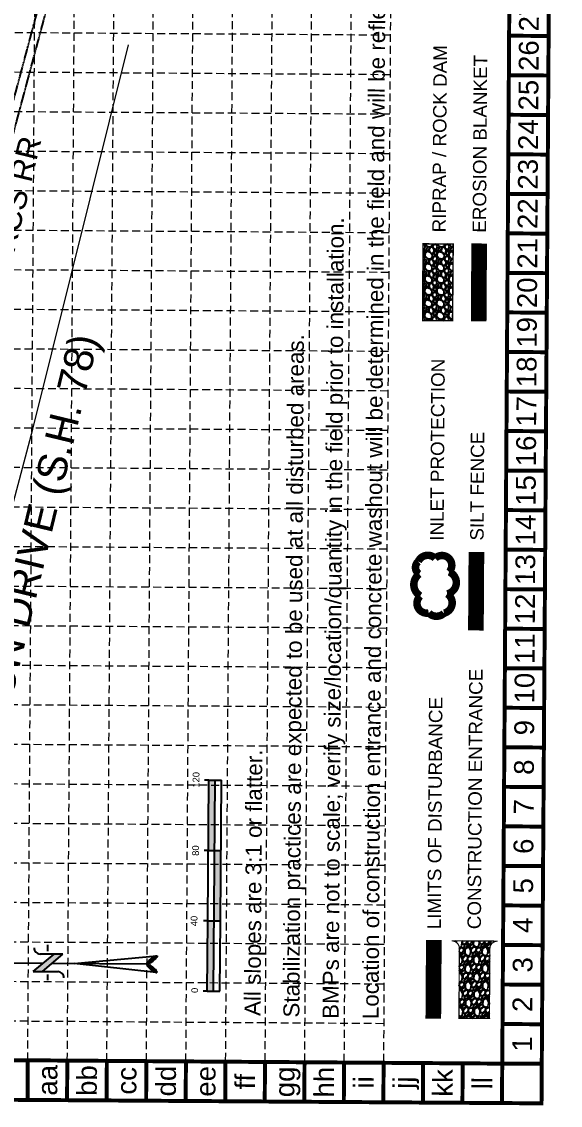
# Model space of a CAD drawing. Extents: x 4777 to 5688, y 3634 to 5082.
# Drawn here: x 5382 to 5688, y 3634 to 4250 of the extents above; entities that cross this region are included whole.
import ezdxf
from ezdxf.enums import TextEntityAlignment as Align

# ---------------------------------------------------------------- set-up
doc = ezdxf.new("R2010")
doc.units = 0
doc.header["$LTSCALE"] = 0.4
doc.header["$MEASUREMENT"] = 0
for name, pattern in [('ACAD_ISO02W100', [15, 12, -3]), ('HIDDEN', [0.375, 0.25, -0.125]), ('MEDDASH', [1, 0.75, -0.25])]:
    doc.linetypes.add(name, pattern=pattern)
doc.layers.get('0').update_dxf_attribs({"linetype": 'CONTINUOUS'})
for name, color, linetype in [('BASE', 7, 'CONTINUOUS'), ('ECURB', 2, 'CONTINUOUS'), ('GRID', 254, 'HIDDEN'), ('LEGEND', 7, 'CONTINUOUS'), ('NARROW', 7, 'CONTINUOUS'), ('RR', 5, 'MEDDASH'), ('STNAME', 1, 'CONTINUOUS')]:
    doc.layers.add(name, color=color, linetype=linetype)
doc.styles.add("L200'", font='ARIAL.TTF', dxfattribs={"height": 0.001968503937008})
doc.styles.get("Standard").update_dxf_attribs({"font": 'ARIAL.TTF'})

# ---------------------------------------------------------------- blocks, each defined once
blk = doc.blocks.new('North Arrow')
at = {"layer": 'NARROW'}
for p, q in [((32.43254981860446, 3.058265073213988), (32.43254981860446, 4.631385762768332)), ((0, 0), (22.36344290151465, 2.002084736559482)), ((0, 0), (22.3340256442134, -2.022002755547874)), ((28.76667448424996, -2.091662794246076), (34.01874137947743, 2.319861484284047)), ((36.17825519122562, 2.333068732823449), (30.46489879658111, 2.333068732823449)), ((36.15693846157228, 2.319861484284047), (31.03953994826952, -2.091662794246076)), ((39.10239171702415, 0.006637234364461619), (59.96415737125062, 2.108618273159664)), ((21.65859055236069, -0.04755806894536363), (21.65587945617517, -0.04755806894536363)), ((31.2002493849468, -0.04755806894536363), (21.65859055236069, -0.04755806894536363)), ((28.76667448424996, -2.091662794246076), (34.95439482978327, -2.091662794246076)), ((57.4539157862273, -0.04755806894536363), (33.41071549255503, -0.04755806894536363)), ((59.8310793026576, -2.141789640390925), (39.04486644576536, -0.007715046158409677)), ((57.69334596529006, -0.02703537367779063), (57.76929195033517, -0.01344045038422337)), ((57.76514189648879, -0.05039075473177945), (57.69334596529006, -0.02703537367779063)), ((32.43254981860446, -4.261561808689294), (32.43254981860446, -2.800806882678444))]:
    blk.add_line(p, q, dxfattribs=at)
blk.add_lwpolyline([(22.36469003275943, -2.029144276148145), (22.58571216360451, -1.926685835660464, 0.09157658552841703), (22.86600292222374, -1.437143250313966, 0.04830551554414139), (23.03449076013294, -0.7510674610057322), (23.07365352004581, -0.007926344824227272), (23.0138871940153, 0.8191116749912908, 0.04830551554426889), (22.86600292222374, 1.421290560665511, 0.0915765855283463), (22.58571216360451, 1.91083314601201), (22.36469003275943, 2.01329158649969), (22.14366790191434, 1.91083314601201, 0.09157658552851158), (21.86337714329511, 1.421290560665511, 0.04830551554418233), (21.71549287155813, 0.8191116749912908), (21.65572654552761, -0.007926344824227272), (21.71549287155813, -0.8349643646397453, 0.04830551554422624), (21.86337714329511, -1.437143250313966, 0.09157658552816902), (22.14366790191434, -1.926685835660464)], format="xyb", close=True, dxfattribs=at)
for points in [[(57.45558378554506, -0.03134526075882604), (57.43996657389744, 0.0836624617477355, -0.06681784727068599), (57.67471216397553, 0.4712181194372533, -0.03073031192727785), (58.00862399094058, 0.8372912985578296), (58.52165351551321, 1.292257312707079), (59.07299621394941, 1.699951556056476, -0.03073031192742202), (59.50028108291463, 1.950818694931513, -0.06681784727061153), (59.92804734067704, 2.100220530974184), (60.03732810972451, 2.061125939999329)], [(60.03732810972451, 2.061125939999329), (60.05294532137214, 1.946118217492767, -0.06681784727066456), (59.81819973129404, 1.558562559803249, -0.03073031192683177), (59.43379851860755, 1.137137013811298), (58.97125837981093, 0.7375233665334235), (58.41991568137473, 0.3298291232385964, -0.03073031192764033), (57.99263081235495, 0.07896198436355917, -0.03669233332525137), (57.76236303227506, -0.01733721801429056)], [(57.45558378554506, -0.03527464659782709), (57.43996657389744, -0.150282369049819, 0.06681784727068599), (57.67471216397553, -0.5378380267393368, 0.03073031192727785), (58.00862399094058, -0.903911205859913), (58.52165351551321, -1.358877220063732), (59.07299621394941, -1.766571463358559, 0.03073031192742202), (59.50028108291463, -2.017438602233597, 0.06681784727061153), (59.92804734067704, -2.166840438276267), (60.03732810972451, -2.127745847301412)], [(60.03732810972451, -2.127745847301412), (60.05294532137214, -2.012738124794851, 0.06681784727066456), (59.81819973129404, -1.625182467105333, 0.03073031192683177), (59.43379851860755, -1.203756921113381), (58.97125837981093, -0.804143273835507), (58.41991568137473, -0.3964490305406798, 0.03073031192764033), (57.99263081235495, -0.1455818916656426, 0.03669233332525137), (57.76236303227506, -0.04928268934236257)]]:
    blk.add_lwpolyline(points, format="xyb", dxfattribs=at)
for centre, start, end in [((30.46491631666868, 3.862994872579293), 178.8769027564139, 270), ((34.95439482978327, -3.621588933947351), 358.8769027564139, 90)]:
    blk.add_arc(centre, 1.529926139739004, start, end, dxfattribs=at)
for points in [[(23.02743242273209, -0.7618279882990464), (21.67003612299595, -0.04525802260104683), (23.06525461068304, -0.04525802260104683), (21.71626324154204, 0.8195677980802429)], [(23.06525461068304, -0.04525802260104683), (21.71626324154204, 0.8195677980802429), (23.01902749208239, 0.7489697719211108), (21.85494459723486, 1.41965102062386)], [(23.01902749208239, 0.7489697719211108), (21.85494459723486, 1.41965102062386), (22.86773874044229, 1.437300527177285), (22.14491470462235, 1.910307302568981)], [(22.86773874044229, 1.437300527177285), (22.14491470462235, 1.910307302568981), (22.58617356370451, 1.910307302568981), (22.35503797086494, 2.002084736559482)], [(31.04573626156707, -2.092600781761575), (36.15173163068903, 2.358604768796795), (28.74698772917327, -2.064361571265181), (34.01267678058502, 2.358604768796795)], [(57.44388876337325, 0.08001449623407098), (57.69525844847522, -0.01106567331589758), (57.49810575425727, 0.2124947428819723), (57.77083364797363, -0.01106567331589758)], [(57.450460519849, -0.04004572727353661), (57.68868669199946, -0.016585683588346), (57.44388876337325, 0.08001449623407098), (57.69525844847522, -0.01106567331589758)], [(57.49810575425727, 0.2124947428819723), (57.77083364797363, -0.01106567331589758), (57.59996797960412, 0.3891350717640307), (57.940056377156, 0.06345446541672572)], [(57.59996797960412, 0.3891350717640307), (57.940056377156, 0.06345446541672572), (57.68211493557828, 0.4981552747267415), (58.06984856753843, 0.1324545938769006)], [(57.68211493557828, 0.4981552747267415), (58.06984856753843, 0.1324545938769006), (57.83819415180915, 0.663755583063903), (58.29493122679196, 0.2580348277115263)], [(57.83819415180915, 0.663755583063903), (58.29493122679196, 0.2580348277115263), (58.02877508955135, 0.8569559427633067), (58.51837094691291, 0.405695102581376)], [(58.02877508955135, 0.8569559427633067), (58.51837094691291, 0.405695102581376), (58.26042950528063, 1.069476338470849), (58.73031009321494, 0.5657754006460891)], [(58.26042950528063, 1.069476338470849), (58.73031009321494, 0.5657754006460891), (58.51837094691291, 1.297176762400341), (59.04904028220699, 0.8114158579883224)], [(58.51837094691291, 1.297176762400341), (59.04904028220699, 0.8114158579883224), (58.69580837170361, 1.422756996180397), (59.26097942850902, 0.9949561996836565)], [(59.26426530671961, 0.9963362022790534), (58.69416543257103, 1.419996991044172), (59.44663154890804, 1.149516487475921), (59.00303798687673, 1.64907741756906)], [(59.44663154890804, 1.149516487475921), (59.00303798687673, 1.64907741756906), (59.61749721722299, 1.335816834307479), (59.27576588053853, 1.822957741314895)], [(59.61749721722299, 1.335816834307479), (59.27576588053853, 1.822957741314895), (59.80972109409777, 1.551097235151246), (59.4926338442383, 1.954057985367399)], [(59.80972109409777, 1.551097235151246), (59.4926338442383, 1.954057985367399), (59.93129858887187, 1.730497569169529), (59.69471535579942, 2.039618144699489)], [(59.93129858887187, 1.730497569169529), (59.69471535579942, 2.039618144699489), (60.05287608364597, 1.941637962281675), (59.93129858887187, 2.103098262887215)], [(60.05287608364597, 1.941637962281675), (59.93129858887187, 2.103098262887215), (60.03644669248388, 2.064458190925507)], [(22.86773874044229, -1.439569039612252), (21.72466817219174, -0.8747848301754857), (23.02743242273209, -0.7618279882990464), (21.67003612299595, -0.04525802260104683)], [(22.5777686330548, -1.930225321557373), (21.86334952788457, -1.446628842222708), (22.86773874044229, -1.439569039612252), (21.72466817219174, -0.8747848301754857)], [(22.36344290151465, -2.014942952937417), (22.14491470462235, -1.930225321557373), (22.5777686330548, -1.930225321557373), (21.86334952788457, -1.446628842222708)], [(57.4373170068975, -0.1421659174229717), (57.68868669199946, -0.02210569386079442), (57.450460519849, -0.04004572727353661), (57.68868669199946, -0.016585683588346)], [(57.45703227632475, -0.1932260124704044), (57.69525844847522, -0.02762570418781252), (57.4373170068975, -0.1421659174229717), (57.68868669199946, -0.02210569386079442)], [(57.52603571929285, -0.3257062591183058), (57.76426189149788, -0.05108574781843345), (57.45703227632475, -0.1932260124704044), (57.69525844847522, -0.02762570418781252)], [(57.63446970111545, -0.4802665469105705), (57.90062583830149, -0.1021458429204358), (57.52603571929285, -0.3257062591183058), (57.76426189149788, -0.05108574781843345)], [(57.78397716092513, -0.6624268860650773), (58.09120677609826, -0.2001260253382497), (57.63446970111545, -0.4802665469105705), (57.90062583830149, -0.1021458429204358)], [(57.97455809866733, -0.8735672791772231), (58.33600470472447, -0.3477863002626691), (57.78397716092513, -0.6624268860650773), (58.09120677609826, -0.2001260253382497)], [(58.24071423585337, -1.113687726247008), (58.61366141578401, -0.5423666625029), (57.97455809866733, -0.8735672791772231), (58.33600470472447, -0.3477863002626691)], [(58.61366141578401, -1.433848322321865), (58.92746278743289, -0.771447089027788), (58.24071423585337, -1.113687726247008), (58.61366141578401, -0.5423666625029)], [(58.91431927448139, -1.64498871543401), (59.20019068109468, -1.004667523229728), (58.61366141578401, -1.433848322321865), (58.92746278743289, -0.771447089027788)], [(59.11804372517508, -1.794028992899257), (59.56985198281473, -1.35518817585762), (58.91760515269198, -1.651888728247286), (59.20019068109468, -1.011567536097573)], [(59.34805520177179, -1.927889242142555), (59.81300697236293, -1.62152867174882), (59.11804372517508, -1.794028992899257), (59.56985198281473, -1.35518817585762)], [(59.53699320043597, -1.324828119304584), (59.41377276652929, -1.18406785724801), (59.20840537670301, -1.014327541233797)], [(59.58299549571166, -2.052089473381784), (59.92801271066128, -1.787128980031412), (59.34805520177179, -1.927889242142555), (59.81300697236293, -1.62152867174882)], [(59.78343406819477, -2.12522960951901), (60.04630432717022, -2.007929391147627), (59.58299549571166, -2.052089473381784), (59.92801271066128, -1.787128980031412)], [(59.92308389326354, -2.166629686616943), (60.03808963156189, -2.132129622386856), (59.78343406819477, -2.12522960951901), (60.04630432717022, -2.007929391147627)]]:
    blk.add_solid(points, dxfattribs=at)

msp = doc.modelspace()

# ---------------------------------------------------------------- hatches: boundary and pattern name
h = msp.add_hatch(color=7)
h.paths.add_polyline_path([(5491.342708678783, 3738.713625894417), (5487.734297102721, 3738.737619558221), (5487.467978605954, 3698.685931140441), (5491.076390182016, 3698.661937476637)])
h.paths.add_polyline_path([(5491.342708678783, 3738.713625894417), (5494.95112025485, 3738.689632230614), (5495.217438751617, 3778.741320648395), (5491.609027175551, 3778.765314312198)])
h.paths.add_polyline_path([(5488.000615599488, 3778.789307976002), (5491.609027175551, 3778.765314312198), (5491.875345672318, 3818.817002729978), (5488.266934096255, 3818.840996393782)])
at = {"layer": 'LEGEND', "linetype": 'ACAD_ISO02W100'}
h = msp.add_hatch(dxfattribs=at)
h.set_pattern_fill('GRAVEL', color=240, scale=6.856245000024351, angle=89.61902477544845, style=0)
h.set_pattern_definition([(317.6318247754484, (5970.027002375527, 3590.136020704927), (61.34014056362869, -55.25903372966022), [0.9224117773232758, -91.31893050488434]), (274.5887247754484, (5970.708508735713, 3589.514413425678), (-6.308969359060491, 82.31871671871586), [1.582887570665622, -156.7058215021815]), (222.1294247754484, (5970.835145202859, 3587.936600161901), (75.87297383781443, 68.05939458049923), [1.116114411063964, -110.4954638202325]), (356.8927247754485, (5972.531388967419, 3585.251326547233), (-137.0762821741806, 7.767840188662131), [1.44144323631512, -142.7028529702169]), (22.45272477544847, (5973.970712701458, 3585.17319198543), (-82.5010405649891, -33.73347081765252), [1.413449187980021, -139.9316615848821]), (86.89272477544847, (5975.277017550016, 3585.713017606697), (-7.767840188662135, -137.0762821741806), [1.44144323631512, -142.7028529702169]), (127.3132247754484, (5975.355152111823, 3587.152341340736), (67.96821508937568, -89.58515158415742), [1.90623494111177, -188.7171083326752]), (161.8743247754485, (5974.199645742589, 3588.66843197551), (-150.5149082945559, 48.99567910253943), [1.799682037566394, -178.168583425278]), (211.0486247754484, (5972.489269480367, 3589.228316625757), (-89.49389060000279, -54.25615102068218), [1.446324882755138, -143.1863210863936]), (264.8554247754485, (5971.250157905059, 3588.482352314457), (7.357511148333987, 75.3714459417185), [1.651203195845851, -80.90892231522166]), (312.0164247754484, (5971.102094747844, 3586.837801664432), (74.86990872163756, -82.77464696660152), [2.135363792767583, -211.4011731776258]), (228.4331247754484, (5972.645082716934, 3592.038403159499), (-41.45566323166345, -47.71914214810047), [0.7288256997475887, -72.15405280603628]), (261.0882247754485, (5972.161509080419, 3591.493106893964), (14.30489414990379, 89.03802511259956), [1.386586420069913, -137.2723846866811]), (314.6190247754485, (5971.946708536952, 3590.123255868305), (6.856095555235407, -0.04558871632860956), [0.9696170241484441, -8.726573786071]), (292.8176247754484, (5971.120786115755, 3589.648799972218), (-13.48425245456099, 34.37164278641026), [0.5221579067118547, -51.6934476458586]), (21.42042477544844, (5971.323277709621, 3589.167505770798), (-20.61387087080185, -6.719326700898659), [0.7384381552376227, -36.18357245031852]), (120.5828247754484, (5972.010710601071, 3589.43719063792), (-13.57543787813389, 20.65944425915903), [1.199356081609249, -38.77907941377237]), (251.1841247754485, (5971.400500497384, 3590.469707636164), (6.947259910225163, 13.66660121743268), [0.8672532862980807, -20.81409943988893]), (106.0085247754485, (5971.296836262333, 3585.190971579296), (-20.11234319626922, 68.69771518307635), [1.214926614004314, -120.2780433174521]), (159.9652247754484, (5970.96178167003, 3586.358786898123), (75.23468781956628, -27.92581697182762), [1.01925623794862, -100.9061550133184]), (22.81762477544843, (5970.029281810639, 3590.478825376609), (-34.37164278641026, -13.48425245456099), [1.044308957178709, -51.17129659539175]), (73.22952477544843, (5970.991870213496, 3590.883808564316), (-21.02411744113938, -68.42418363444884), [1.214926614004304, -120.2780433174508]), (69.06302477544848, (5975.547614191178, 3585.162706583919), (-13.94010301353773, -34.18930259255306), [1.171595145604161, -57.40818955958387]), (24.39412477544843, (5975.966273989555, 3586.256946211165), (-75.64499438534196, -33.77893773642671), [0.9816634466134757, -97.18482519587943]), (156.4204247754485, (5976.885831131315, 3590.501797608723), (-34.18928785669112, 13.94013945221625), [1.044308957178709, -51.17129659539173]), (106.9730247754485, (5975.928713372724, 3590.919545633053), (26.83168282054873, -89.31158303848481), [1.149319205599082, -113.7822928232841]), (159.0630247754484, (5976.863492667227, 3587.142311826247), (34.18930259255306, -13.94010301353775), [0.5857975728020811, -57.993987132386]), (190.928924775448, (5976.883095809182, 3590.090432002706), (-27.46996748613816, -6.673722356325045), [0.3495999325512404, -34.61052359122778]), (255.5828247754484, (5976.539835250479, 3590.024150503481), (6.992846246266334, 20.52269543057125), [1.41344918798002, -26.85556885284538]), (275.6280247754484, (5976.187912838354, 3588.655211251866), (-6.400201743359759, 68.60652129953944), [1.309885607254652, -129.6784899995956]), (33.30912477544842, (5972.62775901009, 3589.43308765472), (-13.75777259834639, -6.764925198848638), [0.9888213663935121, -23.7317196496893]), (82.77622477544843, (5973.45413731831, 3589.976104485144), (14.48724961060234, 116.4624062522202), [1.726361353536131, -170.9094791815419]), (150.5644247754485, (5973.671217296888, 3591.688760182484), (47.81030186189214, -27.74349485405938), [0.7058915602225073, -69.88347014937824]), (179.6190247754485, (5973.056448322955, 3592.035667837366), (-6.901682135845712, -6.810504731403246), [0.411374700001461, -6.444870300022889]), (209.8754247754484, (5975.981318261288, 3588.51945704426), (48.17502544872176, 27.10521765043158), [0.9524969803833829, -94.29750273273491]), (137.6318247754485, (5975.155395840089, 3588.045001148175), (-61.34014056362869, 55.25903372966022), [1.844823554646552, -90.39651872756106]), (89.61902477544845, (5973.792383119769, 3589.288215706671), (-6.810504731403246, 6.901682135845712), [1.782623700006331, -5.073621300018019]), (54.92382477544845, (5973.804236182346, 3591.070799999414), (-48.44859982404239, -68.24177366727797), [1.08406832193385, -107.3226815965112]), (343.6736247754484, (5974.427211122655, 3591.957989162585), (27.3787859056625, -7.03844748928896), [0.998282984493546, -48.91593480263374]), (297.2650247754484, (5975.38524065529, 3591.677363006929), (67.69480206739516, -130.7216338663424), [1.625375720930773, -160.9124637657015]), (265.0451247754485, (5976.129837305525, 3590.232568628623), (-7.448710944227873, -89.08362999974545), [1.719539389761092, -170.2342144677332])])
h.paths.add_polyline_path([(5627.020846833139, 4080.271764080663), (5627.388498241721, 4123.902547257997), (5610.248264657685, 4124.016519013549), (5610.023933885152, 4080.384782844274)])
at = {"layer": 'LEGEND'}
h = msp.add_hatch(dxfattribs=at)
h.set_pattern_fill('GRAVEL', color=4, scale=6.931302840024617, angle=45.68476961102299, style=0)
h.set_pattern_definition([(273.6975696110229, (9776.289928375274, -6032.81723241759), (5.896609327681113, -83.2553833900529), [0.9325097588855512, -92.31863248093775]), (230.6544696110229, (9776.350065813935, -6033.747802698359), (53.14760809446442, 64.35496247158005), [1.600216024070805, -158.4213378638898]), (178.195169611023, (9775.335537079438, -6034.985308724516), (102.9758183202549, -3.670836827625043), [1.128332926721929, -111.7050983715277]), (312.958469611023, (9774.686910031462, -6038.130034780461), (-94.34569611305353, 101.8043043897122), [1.457223246481095, -144.2650736764171]), (338.518469611023, (9775.679960745974, -6039.196500470887), (-83.7240148446782, 33.30990905105497), [1.428922736985275, -141.4635450380217]), (42.95846961102299, (9777.009625708597, -6039.71977558704), (-101.8043043897122, -94.34569611305349), [1.457223246481095, -144.2650736764171]), (83.37896961102297, (9778.076091399036, -6038.726724872517), (-13.35532461172359, -112.8946023862283), [1.927103197309205, -190.7830640449488]), (117.940069611023, (9778.29828825749, -6036.812475857516), (-75.21091874256233, 141.2452270104072), [1.819383819872382, -180.1190605490914]), (167.114369611023, (9777.445818942764, -6035.205162587899), (-103.2101350102735, 23.27396875658728), [1.462158334103184, -144.7538344961804]), (220.9211696110229, (9776.020480551055, -6034.879091817602), (58.22406831871365, 49.71115629688523), [1.669279525568808, -81.7946620963574]), (268.082169611023, (9774.75915350984, -6035.972501951357), (-3.553673905735466, -112.7774607794116), [2.158740406919988, -213.7154597050442]), (184.4988696110224, (9779.53032786029, -6033.268655119709), (-63.65210177360439, -5.662322230407253), [0.7368044231974551, -72.94394980517582]), (217.153969611023, (9778.795790427848, -6033.32644956331), (72.86802540048959, 54.78760963265521), [1.401765892458058, -138.7751560558841]), (270.6847696110229, (9777.678559279037, -6034.17306139036), (4.959397619596115, -4.842247829734554), [0.9802317789391127, -8.822106804360542]), (248.8833696110229, (9776.74447450566, -6033.939149556541), (14.29243161001042, 34.48147816872419), [0.5278741616905948, -52.25935486219218]), (337.4861696110229, (9776.55429914502, -6034.431574672424), (-19.72043550664572, 9.567344674851444), [0.7465221097791715, -36.57968734872201]), (76.64856961102296, (9777.243928606771, -6034.717423462156), (4.607924930656244, 24.56268313502042), [1.212485874502666, -39.20360828314456]), (207.2498696110229, (9777.5239199088, -6033.537711879602), (14.64388293288431, 5.076555725833503), [0.8767474275375493, -21.04195905480971]), (62.07426961102295, (9773.745796272866, -6037.308024401682), (33.54432185846888, 64.12067544501991), [1.228226863252362, -121.5947713706117]), (116.030969611023, (9774.32100834494, -6036.222814750674), (35.184405213566, -73.10228075500171), [1.0304144115009, -102.010811868201]), (338.8833696110229, (9776.532040691829, -6032.56926261334), (-34.48147816872419, 14.29243161001042), [1.055741392078348, -51.73148763180439]), (29.29526961102294, (9777.5168909236, -6032.949613334627), (-63.30062605816561, -35.06726805889527), [1.228226863252362, -121.5947713706117]), (25.128769611023, (9776.820621845527, -6040.310217127091), (-34.13001290276256, -15.11251629609733), [1.184421029303407, -58.03665816107825]), (340.459869611023, (9777.892945023617, -6039.807248533376), (-78.76456773926722, 28.46778452580538), [0.9924100780290442, -98.248743282235]), (112.486169611023, (9781.539859240056, -6037.361914983798), (-15.11248000898042, 34.13002909470185), [1.05574139207835, -51.73148763180446]), (63.03876961102298, (9781.136078568064, -6036.386436732322), (-43.11165500975859, -83.84111782122184), [1.161901226376167, -115.0279095026126]), (115.128769611023, (9779.167158537733, -6039.792019065409), (15.11251629609731, -34.13001290276256), [0.5922105146517034, -58.62886867572999]), (146.994669611023, (9781.249324460165, -6037.659478748896), (-24.67982293592573, 14.40960462584584), [0.3534271318128552, -34.98941774422662]), (211.6485696110229, (9780.952932192624, -6037.466960393182), (19.48612808833748, 10.03595403795683), [1.428922736985273, -27.14956665923439]), (231.6937696110229, (9779.73651312213, -6038.216727293595), (43.46306940685239, 54.43620264019177), [1.324225407586703, -131.098128205907]), (349.3748696110229, (9777.69027425439, -6035.153225631973), (-14.76104276996346, 4.725087817966094), [0.99964635819403, -23.99151952795956]), (38.84196961102293, (9778.672781491092, -6035.337543504938), (92.23701639441045, 74.62519890619723), [1.745260467301144, -172.7804882167913]), (106.630169611023, (9780.032124956466, -6034.24296187365), (15.34678904471513, -53.73331065588343), [0.7136192151975722, -70.64851024364484]), (135.684769611023, (9779.827891625402, -6033.559189899588), (-9.801642416222693, -0.1171497536096909), [0.415878170401477, -6.515424669623139]), (165.941169611023, (9779.490886312935, -6038.17064782536), (54.08474533983482, -14.05817722970501), [0.9629243157475804, -95.32981223633544]), (93.69756961102297, (9778.556801539566, -6037.936735991547), (-5.896609327681128, 83.2553833900529), [1.865019517771102, -91.38612272205216]), (45.684769611023, (9778.436526662214, -6036.075595429997), (-0.1171497536096921, 9.801642416222693), [1.802138738406401, -5.129164101618215]), (10.98956961102297, (9779.695510708361, -6034.786152447919), (-83.13825080647081, -15.69816636828447), [1.095936017247652, -108.4975825318835]), (299.7393696110229, (9780.771348379067, -6034.577233126704), (14.99533917253065, -24.32838147440001), [1.009211556113265, -49.45143556257837]), (253.3307696110229, (9781.271973977695, -6035.453523456481), (-42.4086608903313, -142.6510054816807), [1.643169307770426, -162.6740317900828]), (221.110869611023, (9780.800635817479, -6037.027643730755), (-67.90857531228427, -59.6299307155537), [1.738363820975334, -172.0978311313814])])
edge = h.paths.add_edge_path()
edge.add_line((5652.616220053002, 3727.175274753767), (5626.621633255867, 3727.348122380236))
edge.add_arc((5626.592825323919, 3723.015692118052), 4.332526038425746, -0.3419192865262062, 89.61902477554082, ccw=False)
edge.add_line((5630.925274216626, 3722.989837414058), (5630.66486343812, 3683.285745671751))
edge.add_line((5630.66486343812, 3683.285745671751), (5648.007574921466, 3683.170427565722))
edge.add_line((5648.007574921466, 3683.170427565722), (5648.254963228357, 3722.868699195596))
edge.add_arc((5652.587412121048, 3722.842844491598), 4.332526038409765, 89.61902477547432, 179.6580807134083, ccw=False)

# ---------------------------------------------------------------- linework, layer by layer
at = {"color": 7}
for p, q in [((5488.266934096255, 3818.840996393782), (5485.863832791189, 3818.856975503588)), ((5487.734297102721, 3738.737619558221), (5488.266934096255, 3818.840996393782)), ((5488.266934096255, 3818.840996393782), (5495.483757248384, 3818.793009066175)), ((5491.076390182016, 3698.661937476637), (5491.875345672318, 3818.817002729978)), ((5494.95112025485, 3738.689632230614), (5495.483757248384, 3818.793009066175)), ((5488.000615599488, 3778.789307976002), (5485.597514294422, 3778.805287085807)), ((5488.000615599488, 3778.789307976002), (5495.217438751617, 3778.741320648395)), ((5487.734297102721, 3738.737619558221), (5485.331195797655, 3738.753598668027)), ((5487.467978605954, 3698.685931140441), (5487.734297102721, 3738.737619558221)), ((5487.734297102721, 3738.737619558221), (5494.95112025485, 3738.689632230614)), ((5494.684801758083, 3698.637943812834), (5494.95112025485, 3738.689632230614)), ((5487.467978605954, 3698.685931140441), (5485.064877300888, 3698.701910250246)), ((5487.467978605954, 3698.685931140441), (5494.684801758083, 3698.637943812834))]:
    msp.add_line(p, q, dxfattribs=at)
at = {"layer": 'BASE', "const_width": 2.25000000000799}
for points in [[(5677.65378657564, 3634.855985188816), (5687.228667753103, 5074.824152081808), (4787.248563444982, 5080.808452817723), (4777.673682267519, 3640.84028592473)], [(5655.309456732529, 3657.45591257181), (5664.624884970939, 5052.53681611313), (4809.587919094785, 5058.193194897419), (4800.287685376758, 3663.424789263106)]]:
    msp.add_lwpolyline(points, close=True, dxfattribs=at)
for points in [[(5681.693189572382, 4242.342555596797), (5659.193686964679, 4242.492163115196)], [(5681.543582053984, 4219.843052989094), (5659.044079446281, 4219.992660507492)], [(5681.393974535586, 4197.343550381392), (5658.894471927883, 4197.493157899789)], [(5681.244367017189, 4174.844047773689), (5658.744864409486, 4174.993655292086)], [(5681.094759498791, 4152.344545165985), (5658.595256891088, 4152.494152684383)], [(5680.945151980392, 4129.845042558282), (5658.44564937269, 4129.99465007668)], [(5680.795544461995, 4107.345539950579), (5658.296041854292, 4107.495147468977)], [(5680.645936943597, 4084.846037342876), (5658.146434335894, 4084.995644861274)], [(5680.496329425199, 4062.346534735173), (5657.996826817496, 4062.496142253571)], [(5680.346721906802, 4039.84703212747), (5657.847219299098, 4039.996639645868)], [(5680.197114388404, 4017.347529519767), (5657.697611780701, 4017.497137038165)], [(5680.047506870006, 3994.848026912064), (5657.548004262303, 3994.997634430462)], [(5679.897899351608, 3972.348524304361), (5657.398396743904, 3972.498131822759)], [(5679.74829183321, 3949.849021696658), (5657.248789225507, 3949.998629215056)], [(5679.598684314812, 3927.349519088955), (5657.099181707109, 3927.499126607353)], [(5679.449076796414, 3904.850016481252), (5656.949574188711, 3904.99962399965)], [(5679.299469278017, 3882.350513873549), (5656.799966670314, 3882.500121391947)], [(5679.149861759619, 3859.851011265846), (5656.650359151916, 3860.000618784244)], [(5679.00025424122, 3837.351508658143), (5656.500751633518, 3837.501116176541)], [(5678.850646722823, 3814.85200605044), (5656.351144115119, 3815.001613568838)], [(5678.701039204425, 3792.352503442737), (5656.201536596722, 3792.502110961135)], [(5678.551431686027, 3769.853000835034), (5656.051929078324, 3770.002608353432)], [(5678.401824167629, 3747.353498227331), (5655.902321559926, 3747.503105745729)], [(5678.252216649232, 3724.853995619628), (5655.752714041529, 3725.003603138026)], [(5678.102609130833, 3702.354493011925), (5655.603106523131, 3702.504100530323)], [(5677.953001612435, 3679.854990404222), (5655.453499004732, 3680.00459792262)], [(5385.309860193899, 3659.300385535691), (5385.1602526755, 3636.800882927988)], [(5407.809362801601, 3659.150778017293), (5407.659755283204, 3636.65127540959)], [(5430.308865409304, 3659.001170498896), (5430.159257890907, 3636.501667891192)], [(5452.808368017008, 3658.851562980497), (5452.65876049861, 3636.352060372795)], [(5475.307870624711, 3658.7019554621), (5475.158263106313, 3636.202452854397)], [(5497.807373232414, 3658.552347943702), (5497.657765714016, 3636.052845335999)], [(5520.306875840117, 3658.402740425304), (5520.157268321719, 3635.903237817601)], [(5542.80637844782, 3658.253132906906), (5542.656770929422, 3635.753630299203)], [(5565.305881055523, 3658.103525388508), (5565.156273537125, 3635.604022780805)], [(5587.805383663226, 3657.95391787011), (5587.655776144828, 3635.454415262408)], [(5610.304886270928, 3657.804310351713), (5610.155278752531, 3635.304807744009)], [(5632.804388878631, 3657.654702833315), (5632.654781360234, 3635.155200225612)], [(5655.303891486335, 3657.505095314917), (5655.154283967937, 3635.005592707214)], [(5677.803394094038, 3657.355487796519), (5655.303891486335, 3657.505095314917)]]:
    msp.add_lwpolyline(points, dxfattribs=at)
at = {"layer": 'ECURB', "color": 7, "lineweight": 0}
for p, q in [((5388.175594381858, 4018.54191698156, -46.65999999999997), (5442.597524124708, 4237.345141980497, -46.11044923995573)), ((5375.585594382007, 3971.251916980591, -46.41999999999996), (5388.175594381858, 4018.54191698156, -46.65999999999997))]:
    msp.add_line(p, q, dxfattribs=at)
at = {"layer": 'GRID', "color": 252, "linetype": 'HIDDEN', "lineweight": 0, "ltscale": 45}
for p, q in [((5385.309860193899, 3659.300385535691), (5394.585526334566, 5054.269547213278)), ((5407.809362801601, 3659.150778017293), (5417.085028942269, 5054.11993969488)), ((5430.308865409304, 3659.001170498896), (5439.584531549972, 5053.970332176482)), ((5452.808368017008, 3658.851562980497), (5462.084034157675, 5053.820724658084)), ((5475.307870624711, 3658.7019554621), (5484.583536765378, 5053.671117139686)), ((5497.910099859779, 3659.056149532206), (5507.185766000446, 5054.025311209793)), ((5520.409602467482, 3658.906542013808), (5529.685268608149, 5053.875703691395)), ((5542.909105075185, 3658.75693449541), (5552.184771215852, 5053.726096172997)), ((5565.408607682888, 3658.607326977012), (5574.684273823555, 5053.576488654599)), ((5587.908110290591, 3658.457719458615), (5597.183776431259, 5053.426881136202)), ((4804.212587871964, 4248.177248814314), (5591.794551412093, 4242.940324907391)), ((4804.062980353567, 4225.677746206611), (5591.644943893694, 4220.440822299688)), ((4803.913372835169, 4203.178243598908), (5591.495336375297, 4197.941319691985)), ((4803.763765316771, 4180.678740991205), (5591.345728856899, 4175.441817084282)), ((4803.614157798374, 4158.179238383502), (5591.196121338501, 4152.942314476579)), ((4803.464550279976, 4135.679735775799), (5591.046513820103, 4130.442811868876)), ((4803.314942761577, 4113.180233168096), (5590.896906301706, 4107.943309261173)), ((4803.165335243179, 4090.680730560392), (5590.747298783307, 4085.44380665347)), ((4803.015727724782, 4068.18122795269), (5590.597691264909, 4062.944304045767)), ((4802.866120206384, 4045.681725344987), (5590.448083746512, 4040.444801438064)), ((4802.716512687986, 4023.182222737284), (5590.298476228114, 4017.945298830361)), ((4802.566905169589, 4000.682720129581), (5590.148868709716, 3995.445796222658)), ((4802.417297651191, 3978.183217521878), (5589.999261191319, 3972.946293614955)), ((4802.267690132792, 3955.683714914175), (5589.84965367292, 3950.446791007252)), ((4801.903972146232, 3933.110407519438), (5589.699545954592, 3927.872063238799)), ((4801.754364627835, 3910.610904911735), (5589.549938436195, 3905.372560631096)), ((4801.604757109437, 3888.111402304032), (5589.400330917797, 3882.873058023393)), ((4801.455149591039, 3865.611899696329), (5589.250723399399, 3860.37355541569)), ((4801.305542072641, 3843.112397088626), (5589.101115881002, 3837.874052807987)), ((4801.155934554243, 3820.612894480923), (5588.951508362604, 3815.374550200284)), ((4801.006327035845, 3798.11339187322), (5588.801900844206, 3792.875047592581)), ((4800.856719517447, 3775.613889265517), (5588.652293325807, 3770.375544984878)), ((4800.70711199905, 3753.114386657814), (5588.50268580741, 3747.876042377175)), ((4800.557504480652, 3730.614884050111), (5588.353078289012, 3725.376539769472)), ((4800.407896962254, 3708.115381442408), (5588.203470770614, 3702.877037161769)), ((4800.258289443856, 3685.615878834705), (5588.053863252217, 3680.377534554066))]:
    msp.add_line(p, q, dxfattribs=at)
at = {"layer": 'LEGEND', "color": 84, "const_width": 8.910000000031642}
msp.add_lwpolyline([(5641.892027570467, 4079.947378415338), (5642.185838514186, 4124.240855936697)], dxfattribs=at)
at = {"layer": 'LEGEND', "color": 240, "const_width": 0.8570306250030438}
msp.add_lwpolyline([(5627.020846833139, 4080.271764080663), (5627.388498241721, 4123.902547257997), (5610.248264657685, 4124.016519013549), (5610.023933885152, 4080.384782844274)], close=True, dxfattribs=at)
at = {"layer": 'LEGEND', "color": 170, "ltscale": 100, "const_width": 4.266439585665151}
msp.add_lwpolyline([(5608.680355736677, 3923.631832366265, 0.5205670505517462), (5608.680355736677, 3923.631832366265, 0.7651954600696135), (5613.47438159914, 3913.948979603484, 0.4178788784126488), (5622.215020703911, 3913.831075865796, 0.6649002420699669), (5623.971888646987, 3924.848220368258, 0.744833174426672), (5625.098920667175, 3937.279735284047, 0.9756416855879776), (5617.146260825355, 3945.081528342258, 0.5205670505517462), (5607.490885318727, 3943.216238586406, 0.5205670505517462), (5608.086681567347, 3936.137470383887, 0.5402640007904789), (5608.680355736677, 3923.631832366265)], format="xyb", close=True, dxfattribs=at)
at = {"layer": 'LEGEND', "color": 200, "const_width": 8.910000000031642}
msp.add_lwpolyline([(5640.316893044607, 3903.982985887138), (5640.614169969146, 3948.690518038609)], dxfattribs=at)
at = {"layer": 'LEGEND', "color": 1, "linetype": 'HIDDEN', "ltscale": 120, "const_width": 8.910000000031642}
msp.add_lwpolyline([(5616.080577368314, 3683.0525367388), (5616.377854292853, 3727.760068890271)], dxfattribs=at)
at = {"layer": 'LEGEND', "color": 4, "const_width": 0.6931302840024618}
msp.add_lwpolyline([(5652.616220053002, 3727.175274753767), (5626.621633255868, 3727.348122380236, -0.4140139244211871), (5630.925274216626, 3722.989837414058), (5630.66486343812, 3683.285745671751), (5648.007574921466, 3683.170427565722), (5648.254963228357, 3722.868699195596, -0.4144132285109485)], format="xyb", close=True, dxfattribs=at)
at = {"layer": 'RR'}
for p, q in [((5444.053108614861, 4456.250765064959), (5247.655911554069, 3721.96738704816)), ((5443.926482911022, 4437.20750183628), (5252.613941633593, 3721.934419271528))]:
    msp.add_line(p, q, dxfattribs=at)

# ---------------------------------------------------------------- block references
at = {"layer": 'BASE', "xscale": 2.250000000008363, "yscale": 2.250000000008363, "zscale": 2.25000000000799, "rotation": 359.6190247754512}
msp.add_blockref('North Arrow', (5323.768226359092, 3715.049528136053), dxfattribs=at)

# ---------------------------------------------------------------- texts
at = {"color": 7}
for s, p in [('120', (5482.968816589384, 3814.475031029696)), ('80', (5482.711067006314, 3775.708871418006)), ('40', (5481.858371213808, 3735.625496797771)), ('0', (5482.192081221208, 3697.658502364883))]:
    msp.add_text(s, height=3.845047087978521, rotation=89.6190247753636, dxfattribs=at).set_placement(p)
at = {"layer": 'BASE', "color": 7, "style": "L200'"}
for s, p in [('Location of construction entrance and concrete washout will be determined in the field and will be reflected on this Site Map.', (5584.914027216207, 3682.741172191199)), ('BMPs are not to scale; verify size/location/quantity in the field prior to installation.', (5562.160898254984, 3682.879679765229)), ('Stabilization practices are expected to be used at all disturbed areas.', (5539.860193102162, 3683.632328887975)), ('All slopes are 3:1 or flatter.', (5517.736670818859, 3684.559746179611))]:
    msp.add_text(s, height=9.124747077992192, rotation=89.61902477540488, dxfattribs=at).set_placement(p)
at = {"layer": 'BASE'}
for s, p in [('27', (5670.51824202773, 4253.667110659848)), ('26', (5670.368634509332, 4231.167608052145)), ('25', (5670.219026990934, 4208.668105444442)), ('24', (5670.069419472536, 4186.168602836739)), ('23', (5669.919811954138, 4163.669100229035)), ('22', (5669.77020443574, 4141.169597621332)), ('21', (5669.620596917342, 4118.670095013629)), ('20', (5669.470989398945, 4096.170592405927)), ('19', (5669.321381880547, 4073.671089798224)), ('18', (5669.171774362148, 4051.171587190521)), ('17', (5669.022166843751, 4028.672084582818)), ('16', (5668.872559325353, 4006.172581975115)), ('15', (5668.722951806955, 3983.673079367411)), ('14', (5668.573344288558, 3961.173576759708)), ('13', (5668.42373677016, 3938.674074152006)), ('12', (5668.274129251762, 3916.174571544303)), ('11', (5668.124521733364, 3893.675068936599)), ('10', (5667.974914214966, 3871.175566328896)), ('9', (5667.825306696568, 3848.676063721193)), ('8', (5667.67569917817, 3826.176561113491)), ('7', (5667.526091659773, 3803.677058505787)), ('6', (5667.376484141375, 3781.177555898084)), ('5', (5667.226876622976, 3758.678053290381)), ('4', (5667.077269104579, 3736.178550682679)), ('3', (5666.927661586181, 3713.679048074976)), ('2', (5666.778054067783, 3691.179545467272)), ('1', (5666.628446549385, 3668.680042859569)), ('aa', (5396.484807738551, 3647.975830472641)), ('bb', (5418.984310346254, 3647.826222954243)), ('cc', (5441.483812953958, 3647.676615435845)), ('dd', (5463.983315561661, 3647.527007917447)), ('ee', (5486.482818169363, 3647.377400399049)), ('ff', (5508.982320777066, 3647.227792880652)), ('gg', (5531.481823384769, 3647.078185362253)), ('hh', (5553.981325992472, 3646.928577843856)), ('kk', (5621.479833815582, 3646.479755288662)), ('ii', (5576.480828600175, 3646.778970325458)), ('jj', (5598.980331207878, 3646.62936280706)), ('ll', (5643.979336423285, 3646.330147770264))]:
    msp.add_text(s, height=11.25000000003995, rotation=89.61902477540488, dxfattribs=at).set_placement(p, align=Align.MIDDLE_CENTER)
at = {"layer": 'LEGEND', "style": "L200'"}
for s, p in [('RIPRAP / ROCK DAM', (5623.161052379824, 4130.517689767413)), ('EROSION BLANKET ', (5646.096436545867, 4130.336674493048)), ('INLET PROTECTION', (5621.944343507128, 3955.040453324933)), ('SILT FENCE', (5644.704319622346, 3955.128688972622)), ('CONSTRUCTION ENTRANCE', (5643.174444649792, 3733.930264674354)), ('LIMITS OF DISTURBANCE', (5620.41588081452, 3733.923754430769))]:
    msp.add_text(s, height=7.672295499372847, rotation=89.61902477540488, dxfattribs=at).set_placement(p)
at = {"layer": 'STNAME', "color": 7}
for s, height, rotation, p in [('KCS RR', 12.684, 76.44208543926871, (5377.481519076845, 4118.244587755422)), ('LAVON DRIVE (S.H. 78)', 16.6328887454845, 76.44208543925362, (5365.776850885363, 3821.688032620223))]:
    msp.add_text(s, height=height, rotation=rotation, dxfattribs=at).set_placement(p)

doc.saveas('drawing.dxf')
